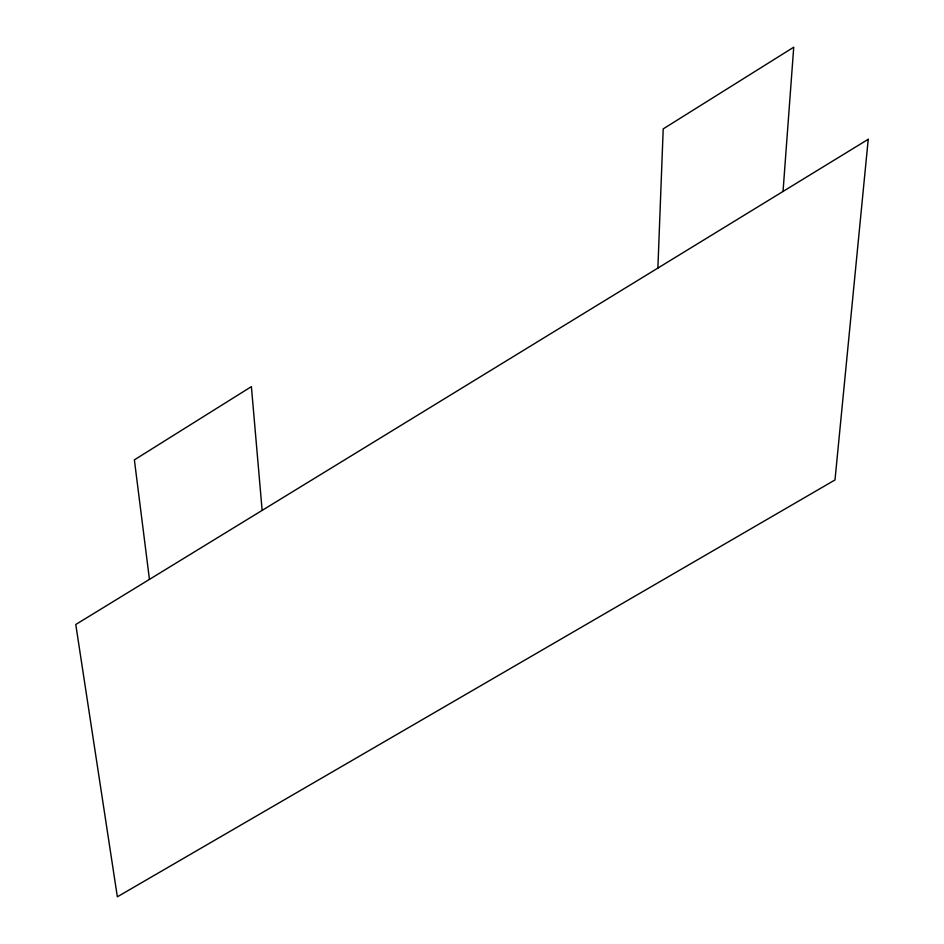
<?xml version="1.0" encoding="UTF-8"?>
<svg xmlns="http://www.w3.org/2000/svg" width="944" height="944" viewBox="0 0 944 944"><rect width="100%" height="100%" fill="white"/><g stroke="black" fill="none" stroke-linecap="round" stroke-linejoin="round"><path stroke-width="1.42" d="M657.885 268.084L663.207 128.891L793.727 47.2L783.036 191.443M149.447 579.404L134.378 459.87L251.399 386.627L262.137 510.397M868.232 139.287L834.992 479.953L117.351 896.8L75.768 624.503L868.232 139.287"/></g></svg>
